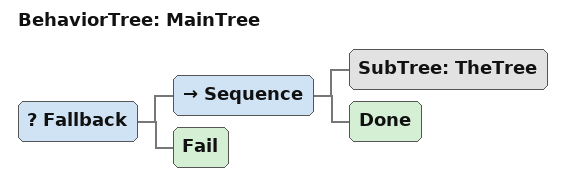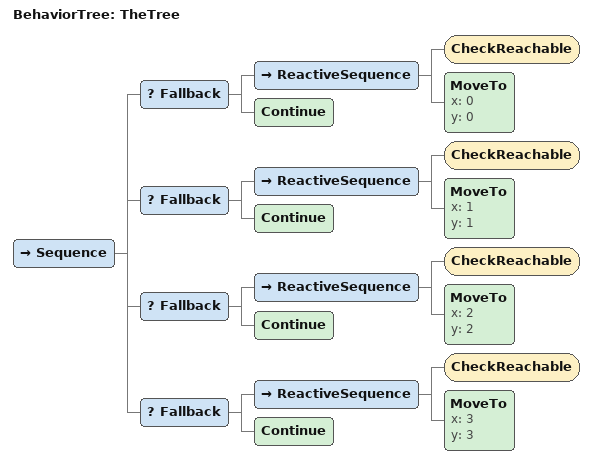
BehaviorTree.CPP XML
<root BTCPP_format="4" main_tree_to_execute="MainTree">
    <BehaviorTree ID="MainTree">
        <Fallback>
            <Sequence>
                <SubTree ID="TheTree" />
                <Done />
            </Sequence>
            <Fail />
        </Fallback>
    </BehaviorTree>

    <BehaviorTree ID="TheTree">
        <Sequence>
            <Fallback>
                <ReactiveSequence>
                    <CheckReachable />
                    <MoveTo x="0" y="0" />
                </ReactiveSequence>
                <Continue />
            </Fallback>
            <Fallback>
                <ReactiveSequence>
                    <CheckReachable />
                    <MoveTo x="1" y="1" />
                </ReactiveSequence>
                <Continue />
            </Fallback>
            <Fallback>
                <ReactiveSequence>
                    <CheckReachable />
                    <MoveTo x="2" y="2" />
                </ReactiveSequence>
                <Continue />
            </Fallback>
            <Fallback>
                <ReactiveSequence>
                    <CheckReachable />
                    <MoveTo x="3" y="3" />
                </ReactiveSequence>
                <Continue />
            </Fallback>
        </Sequence>
    </BehaviorTree>
</root>
